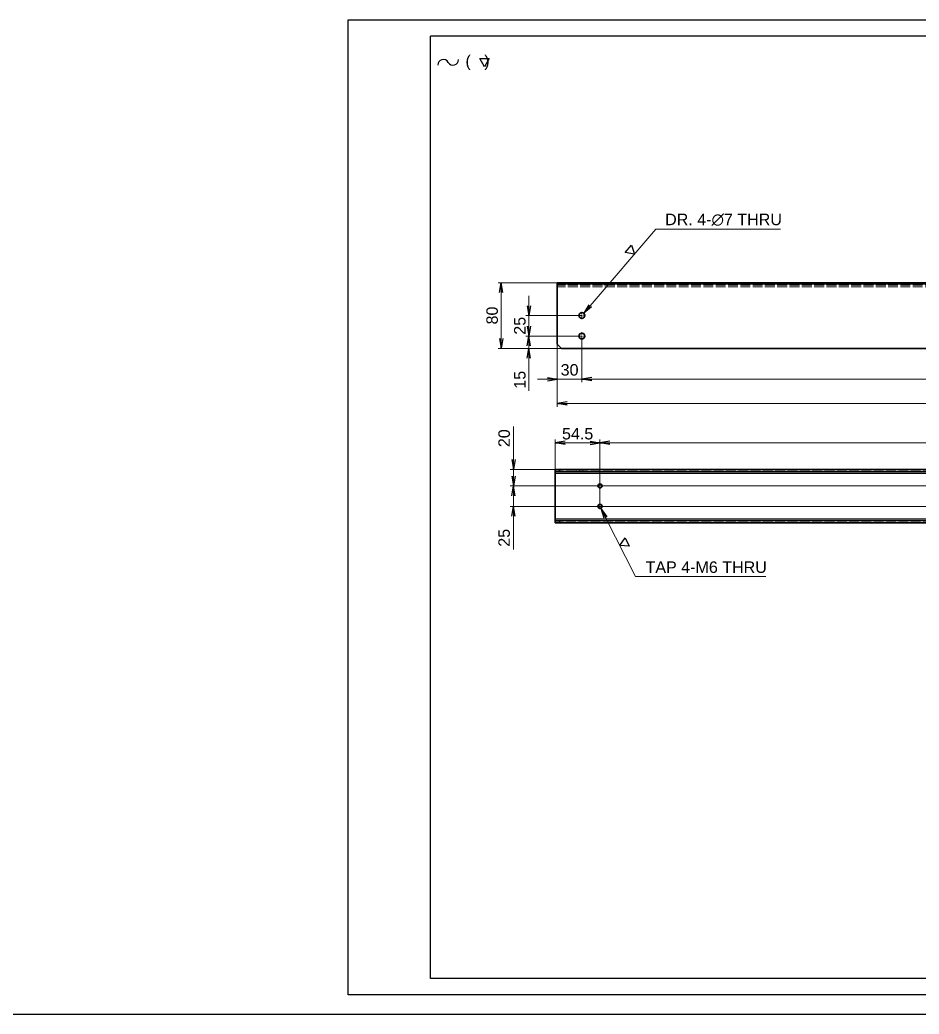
# Model space of a CAD drawing. Header units: millimetres. Extents: x -1727 to 307751, y -105919 to 6637.
# Drawn here: x 1600 to 2695, y -21091 to -19879 of the extents above; entities that cross this region are included whole.
import ezdxf

# ---------------------------------------------------------------- set-up
doc = ezdxf.new("R2010")
doc.units = ezdxf.units.MM
for name, pattern in [('CENTER-HOKUTO', [23, 20, -1, 1, -1]), ('DASHDOT', [18.5, 12, -3, 0.5, -3]), ('DASHED', [15, 12, -3]), ('HIDDEN-HOKUTO', [3.8, 2.5, -1.3])]:
    doc.linetypes.add(name, pattern=pattern)
doc.layers.add('A3', color=7, linetype='Continuous', plot=False)
for name, color, linetype in [('AM_7', 2, 'CENTER-HOKUTO'), ('AM_HID', 1, 'HIDDEN-HOKUTO'), ('AM_VIS', 7, 'Continuous'), ('TITLE_FRAME', 7, 'Continuous'), ('WORD_DIM', 253, 'Continuous')]:
    doc.layers.add(name, color=color, linetype=linetype)
doc.styles.get("Standard").update_dxf_attribs({"font": 'arial.ttf'})
doc.dimstyles.new('STANDARD 1-4', dxfattribs={"dimscale": 4, "dimtxt": 3.5, "dimasz": 3, "dimexe": 1, "dimexo": 0, "dimgap": 1, "dimtad": 3, "dimdsep": 46, "dimtxsty": 'Standard', "dimblk1": 'OPEN', "dimblk2": 'OPEN', "dimsah": 1, "dimcen": 0, "dimclrd": 256, "dimclre": 256, "dimclrt": 3, "dimazin": 2, "dimtfac": 1, "dimtmove": 0, "dimatfit": 3, "dimldrblk": 'OPEN', "dimfxl": 0, "dimtolj": 1, "dimtzin": 0, "dimlwd": 13, "dimlwe": 13, "dimarcsym": 0})
doc.dimstyles.new('STANDARD 1-4$3', dxfattribs={"dimscale": 4, "dimtxt": 3.5, "dimasz": 3, "dimexe": 1, "dimexo": 0, "dimgap": 1, "dimtad": 3, "dimtoh": 1, "dimdsep": 46, "dimtxsty": 'Standard', "dimblk1": 'OPEN', "dimblk2": 'OPEN', "dimsah": 1, "dimcen": 0, "dimclrd": 256, "dimclre": 256, "dimclrt": 3, "dimazin": 2, "dimtfac": 1, "dimtmove": 0, "dimatfit": 3, "dimldrblk": 'OPEN', "dimfxl": 0, "dimtolj": 1, "dimtzin": 0, "dimlwd": 13, "dimlwe": 13, "dimarcsym": 0})

# ---------------------------------------------------------------- blocks, each defined once
blk = doc.blocks.new('_OPEN')
at = {"color": 0}
for p, q in [((-1, 0.17), (0, 0)), ((-1, -0.17), (0, 0)), ((0, 0), (-1, 0))]:
    blk.add_line(p, q, dxfattribs=at)
blk = doc.blocks.new('*D638')
at = {"layer": 'DEFPOINTS', "color": 0, "linetype": 'Continuous', "transparency": 16777216}
for p in [(3359.2, -20264.7), (2254.2, -20269.6), (3359.2, -20346.6)]:
    blk.add_point(p, dxfattribs=at)
at = {"layer": 'WORD_DIM', "linetype": 'Continuous', "lineweight": 13, "transparency": 16777216}
for p, q in [((3359.2, -20264.7), (3359.2, -20350.6)), ((2254.2, -20269.6), (2254.2, -20350.6)), ((2266.2, -20346.6), (3347.2, -20346.6))]:
    blk.add_line(p, q, dxfattribs=at)
at = {"layer": 'WORD_DIM', "linetype": 'Continuous', "lineweight": 13, "transparency": 16777216, "xscale": 12, "yscale": 12, "zscale": 12, "rotation": 180}
blk.add_blockref('_OPEN', (2254.2, -20346.6), dxfattribs=at)
at = {"layer": 'WORD_DIM', "linetype": 'Continuous', "lineweight": 13, "transparency": 16777216, "xscale": 12, "yscale": 12, "zscale": 12}
blk.add_blockref('_OPEN', (3359.2, -20346.6), dxfattribs=at)
at = {"layer": 'WORD_DIM', "color": 3, "linetype": 'Continuous', "transparency": 16777216, "insert": (2806.7, -20335.5), "char_height": 14, "attachment_point": 5}
blk.add_mtext('\\A1;1105', dxfattribs=at)
blk = doc.blocks.new('*D639')
at = {"layer": 'DEFPOINTS', "color": 0, "linetype": 'Continuous', "transparency": 16777216}
for p in [(2254.2, -20199.5), (2186, -20279.5), (2259.2, -20279.5)]:
    blk.add_point(p, dxfattribs=at)
at = {"layer": 'WORD_DIM', "linetype": 'Continuous', "lineweight": 13, "transparency": 16777216}
for p, q in [((2254.2, -20199.5), (2182, -20199.5)), ((2186, -20211.5), (2186, -20267.5)), ((2259.2, -20279.5), (2182, -20279.5))]:
    blk.add_line(p, q, dxfattribs=at)
at = {"layer": 'WORD_DIM', "linetype": 'Continuous', "lineweight": 13, "transparency": 16777216, "xscale": 12, "yscale": 12, "zscale": 12}
for p, rotation in [((2186, -20199.5), 90), ((2186, -20279.5), 270)]:
    blk.add_blockref('_OPEN', p, dxfattribs=dict(at, rotation=rotation))
at = {"layer": 'WORD_DIM', "color": 3, "linetype": 'Continuous', "transparency": 16777216, "insert": (2174.9, -20239.5), "char_height": 14, "attachment_point": 5, "rotation": 90}
blk.add_mtext('\\A1;80', dxfattribs=at)
blk = doc.blocks.new('*D640')
at = {"layer": 'DEFPOINTS', "color": 0, "linetype": 'Continuous', "transparency": 16777216}
for p in [(2284.2, -20264.5), (2254.2, -20274.5), (2284.2, -20316.9)]:
    blk.add_point(p, dxfattribs=at)
at = {"layer": 'WORD_DIM', "linetype": 'Continuous', "lineweight": 13, "transparency": 16777216}
for p, q in [((2284.2, -20264.5), (2284.2, -20320.9)), ((2254.2, -20274.5), (2254.2, -20320.9)), ((2242.2, -20316.9), (2230.2, -20316.9)), ((2254.2, -20316.9), (2284.2, -20316.9)), ((2296.2, -20316.9), (2308.2, -20316.9))]:
    blk.add_line(p, q, dxfattribs=at)
at = {"layer": 'WORD_DIM', "linetype": 'Continuous', "lineweight": 13, "transparency": 16777216, "xscale": 12, "yscale": 12, "zscale": 12}
blk.add_blockref('_OPEN', (2254.2, -20316.9), dxfattribs=at)
at = {"layer": 'WORD_DIM', "linetype": 'Continuous', "lineweight": 13, "transparency": 16777216, "xscale": 12, "yscale": 12, "zscale": 12, "rotation": 180}
blk.add_blockref('_OPEN', (2284.2, -20316.9), dxfattribs=at)
at = {"layer": 'WORD_DIM', "color": 3, "linetype": 'Continuous', "transparency": 16777216, "insert": (2269.2, -20305.8), "char_height": 14, "attachment_point": 5}
blk.add_mtext('\\A1;30', dxfattribs=at)
blk = doc.blocks.new('*D641')
at = {"layer": 'DEFPOINTS', "color": 0, "linetype": 'Continuous', "transparency": 16777216}
for p in [(2219.7, -20239.5), (2284.2, -20239.5), (2284.2, -20264.5)]:
    blk.add_point(p, dxfattribs=at)
at = {"layer": 'WORD_DIM', "linetype": 'Continuous', "lineweight": 13, "transparency": 16777216}
for p, q in [((2219.7, -20227.5), (2219.7, -20215.5)), ((2284.2, -20239.5), (2215.7, -20239.5)), ((2219.7, -20264.5), (2219.7, -20239.5)), ((2284.2, -20264.5), (2215.7, -20264.5)), ((2219.7, -20276.5), (2219.7, -20288.5))]:
    blk.add_line(p, q, dxfattribs=at)
at = {"layer": 'WORD_DIM', "linetype": 'Continuous', "lineweight": 13, "transparency": 16777216, "xscale": 12, "yscale": 12, "zscale": 12}
for p, rotation in [((2219.7, -20239.5), 270), ((2219.7, -20264.5), 90)]:
    blk.add_blockref('_OPEN', p, dxfattribs=dict(at, rotation=rotation))
at = {"layer": 'WORD_DIM', "color": 3, "linetype": 'Continuous', "transparency": 16777216, "insert": (2208.6, -20252), "char_height": 14, "attachment_point": 5, "rotation": 90}
blk.add_mtext('\\A1;25', dxfattribs=at)
blk = doc.blocks.new('*D642')
at = {"layer": 'DEFPOINTS', "color": 0, "linetype": 'Continuous', "transparency": 16777216}
for p in [(2219.7, -20264.5), (2284.2, -20264.5), (2259.2, -20279.5)]:
    blk.add_point(p, dxfattribs=at)
at = {"layer": 'WORD_DIM', "linetype": 'Continuous', "lineweight": 13, "transparency": 16777216}
for p, q in [((2219.7, -20252.5), (2219.7, -20240.5)), ((2284.2, -20264.5), (2215.7, -20264.5)), ((2219.7, -20264.5), (2219.7, -20279.5)), ((2259.2, -20279.5), (2215.7, -20279.5)), ((2219.7, -20291.5), (2219.7, -20331.2))]:
    blk.add_line(p, q, dxfattribs=at)
at = {"layer": 'WORD_DIM', "linetype": 'Continuous', "lineweight": 13, "transparency": 16777216, "xscale": 12, "yscale": 12, "zscale": 12}
for p, rotation in [((2219.7, -20264.5), 270), ((2219.7, -20279.5), 90)]:
    blk.add_blockref('_OPEN', p, dxfattribs=dict(at, rotation=rotation))
at = {"layer": 'WORD_DIM', "color": 3, "linetype": 'Continuous', "transparency": 16777216, "insert": (2208.6, -20317.8), "char_height": 14, "attachment_point": 5, "rotation": 90}
blk.add_mtext('\\A1;15', dxfattribs=at)
blk = doc.blocks.new('*D643')
at = {"layer": 'DEFPOINTS', "color": 0, "linetype": 'Continuous', "transparency": 16777216}
for p in [(2284.2, -20264.5), (3329.2, -20264.5), (3329.2, -20316.9)]:
    blk.add_point(p, dxfattribs=at)
at = {"layer": 'WORD_DIM', "linetype": 'Continuous', "lineweight": 13, "transparency": 16777216}
for p, q in [((2284.2, -20264.5), (2284.2, -20320.9)), ((3329.2, -20264.5), (3329.2, -20320.9)), ((2296.2, -20316.9), (3317.2, -20316.9))]:
    blk.add_line(p, q, dxfattribs=at)
at = {"layer": 'WORD_DIM', "linetype": 'Continuous', "lineweight": 13, "transparency": 16777216, "xscale": 12, "yscale": 12, "zscale": 12, "rotation": 180}
blk.add_blockref('_OPEN', (2284.2, -20316.9), dxfattribs=at)
at = {"layer": 'WORD_DIM', "linetype": 'Continuous', "lineweight": 13, "transparency": 16777216, "xscale": 12, "yscale": 12, "zscale": 12}
blk.add_blockref('_OPEN', (3329.2, -20316.9), dxfattribs=at)
at = {"layer": 'WORD_DIM', "color": 3, "linetype": 'Continuous', "transparency": 16777216, "insert": (2806.7, -20305.8), "char_height": 14, "attachment_point": 5}
blk.add_mtext('\\A1;1045', dxfattribs=at)
blk = doc.blocks.new('*D644')
at = {"layer": 'DEFPOINTS', "color": 0, "linetype": 'Continuous', "ltscale": 5, "transparency": 16777216}
for p in [(2286.5, -20236.8), (2281.9, -20242.1)]:
    blk.add_point(p, dxfattribs=at)
at = {"layer": 'WORD_DIM', "linetype": 'Continuous', "lineweight": 13, "ltscale": 5, "transparency": 16777216}
for p, q in [((2374.3, -20134.4), (2294.3, -20227.7)), ((2526.3, -20134.4), (2374.3, -20134.4))]:
    blk.add_line(p, q, dxfattribs=at)
at = {"layer": 'WORD_DIM', "linetype": 'Continuous', "lineweight": 13, "ltscale": 5, "transparency": 16777216, "xscale": 12, "yscale": 12, "zscale": 12, "rotation": 229.3810678515819}
blk.add_blockref('_OPEN', (2286.5, -20236.8), dxfattribs=at)
at = {"layer": 'WORD_DIM', "color": 3, "linetype": 'Continuous', "ltscale": 5, "transparency": 16777216, "insert": (2456.7, -20122.9), "char_height": 14, "attachment_point": 5}
blk.add_mtext('\\A1;DR. 4-∅7 THRU', dxfattribs=at)
blk = doc.blocks.new('shiage1')
at = {"layer": 'WORD_DIM', "color": 3, "linetype": 'Continuous'}
for p, q in [((0, 0), (-1.44, 2.5)), ((-1.44, 2.5), (1.44, 2.5)), ((1.44, 2.5), (0, 0))]:
    blk.add_line(p, q, dxfattribs=at)
blk = doc.blocks.new('*D645')
at = {"layer": 'DEFPOINTS', "color": 0, "linetype": 'Continuous', "ltscale": 5, "transparency": 16777216}
for p in [(2251.7, -20394.7), (2251.7, -20427.1), (2306.2, -20472.1)]:
    blk.add_point(p, dxfattribs=at)
at = {"layer": 'WORD_DIM', "linetype": 'Continuous', "lineweight": 13, "ltscale": 5, "transparency": 16777216}
for p, q in [((2251.7, -20427.1), (2251.7, -20390.7)), ((2294.2, -20394.7), (2263.7, -20394.7)), ((2306.2, -20472.1), (2306.2, -20390.7))]:
    blk.add_line(p, q, dxfattribs=at)
at = {"layer": 'WORD_DIM', "linetype": 'Continuous', "lineweight": 13, "ltscale": 5, "transparency": 16777216, "xscale": 12, "yscale": 12, "zscale": 12, "rotation": 180}
blk.add_blockref('_OPEN', (2251.7, -20394.7), dxfattribs=at)
at = {"layer": 'WORD_DIM', "linetype": 'Continuous', "lineweight": 13, "ltscale": 5, "transparency": 16777216, "xscale": 12, "yscale": 12, "zscale": 12}
blk.add_blockref('_OPEN', (2306.2, -20394.7), dxfattribs=at)
at = {"layer": 'WORD_DIM', "color": 3, "linetype": 'Continuous', "ltscale": 5, "transparency": 16777216, "insert": (2279, -20383.6), "char_height": 14, "attachment_point": 5}
blk.add_mtext('\\A1;54.5', dxfattribs=at)
blk = doc.blocks.new('*D646')
at = {"layer": 'DEFPOINTS', "color": 0, "linetype": 'Continuous', "ltscale": 5, "transparency": 16777216}
for p in [(3283.2, -20394.7), (2306.2, -20472.1), (3283.2, -20472.1)]:
    blk.add_point(p, dxfattribs=at)
at = {"layer": 'WORD_DIM', "linetype": 'Continuous', "lineweight": 13, "ltscale": 5, "transparency": 16777216}
for p, q in [((2306.2, -20472.1), (2306.2, -20390.7)), ((2318.2, -20394.7), (3271.2, -20394.7)), ((3283.2, -20472.1), (3283.2, -20390.7))]:
    blk.add_line(p, q, dxfattribs=at)
at = {"layer": 'WORD_DIM', "linetype": 'Continuous', "lineweight": 13, "ltscale": 5, "transparency": 16777216, "xscale": 12, "yscale": 12, "zscale": 12, "rotation": 180}
blk.add_blockref('_OPEN', (2306.2, -20394.7), dxfattribs=at)
at = {"layer": 'WORD_DIM', "linetype": 'Continuous', "lineweight": 13, "ltscale": 5, "transparency": 16777216, "xscale": 12, "yscale": 12, "zscale": 12}
blk.add_blockref('_OPEN', (3283.2, -20394.7), dxfattribs=at)
at = {"layer": 'WORD_DIM', "color": 3, "linetype": 'Continuous', "ltscale": 5, "transparency": 16777216, "insert": (2794.7, -20383.6), "char_height": 14, "attachment_point": 5}
blk.add_mtext('\\A1;977', dxfattribs=at)
blk = doc.blocks.new('*D647')
at = {"layer": 'DEFPOINTS', "color": 0, "linetype": 'Continuous', "ltscale": 5, "transparency": 16777216}
for p in [(2200.7, -20427.1), (2251.7, -20427.1), (3283.2, -20447.1)]:
    blk.add_point(p, dxfattribs=at)
at = {"layer": 'WORD_DIM', "linetype": 'Continuous', "lineweight": 13, "ltscale": 5, "transparency": 16777216}
for p, q in [((2200.7, -20415.1), (2200.7, -20374.8)), ((2251.7, -20427.1), (2196.7, -20427.1)), ((2200.7, -20447.1), (2200.7, -20427.1)), ((3283.2, -20447.1), (2196.7, -20447.1)), ((2200.7, -20459.1), (2200.7, -20471.1))]:
    blk.add_line(p, q, dxfattribs=at)
at = {"layer": 'WORD_DIM', "linetype": 'Continuous', "lineweight": 13, "ltscale": 5, "transparency": 16777216, "xscale": 12, "yscale": 12, "zscale": 12}
for p, rotation in [((2200.7, -20427.1), 270), ((2200.7, -20447.1), 90)]:
    blk.add_blockref('_OPEN', p, dxfattribs=dict(at, rotation=rotation))
at = {"layer": 'WORD_DIM', "color": 3, "linetype": 'Continuous', "ltscale": 5, "transparency": 16777216, "insert": (2189.5, -20389), "char_height": 14, "attachment_point": 5, "rotation": 90}
blk.add_mtext('\\A1;20', dxfattribs=at)
blk = doc.blocks.new('*D648')
at = {"layer": 'DEFPOINTS', "color": 0, "linetype": 'Continuous', "ltscale": 5, "transparency": 16777216}
for p in [(3283.2, -20447.1), (2200.7, -20472.1), (3283.2, -20472.1)]:
    blk.add_point(p, dxfattribs=at)
at = {"layer": 'WORD_DIM', "linetype": 'Continuous', "lineweight": 13, "ltscale": 5, "transparency": 16777216}
for p, q in [((2200.7, -20435.1), (2200.7, -20423.1)), ((3283.2, -20447.1), (2196.7, -20447.1)), ((2200.7, -20447.1), (2200.7, -20472.1)), ((3283.2, -20472.1), (2196.7, -20472.1)), ((2200.7, -20484.1), (2200.7, -20524.5))]:
    blk.add_line(p, q, dxfattribs=at)
at = {"layer": 'WORD_DIM', "linetype": 'Continuous', "lineweight": 13, "ltscale": 5, "transparency": 16777216, "xscale": 12, "yscale": 12, "zscale": 12}
for p, rotation in [((2200.7, -20447.1), 270), ((2200.7, -20472.1), 90)]:
    blk.add_blockref('_OPEN', p, dxfattribs=dict(at, rotation=rotation))
at = {"layer": 'WORD_DIM', "color": 3, "linetype": 'Continuous', "ltscale": 5, "transparency": 16777216, "insert": (2189.5, -20510.3), "char_height": 14, "attachment_point": 5, "rotation": 90}
blk.add_mtext('\\A1;25', dxfattribs=at)
blk = doc.blocks.new('*D649')
at = {"layer": 'DEFPOINTS', "color": 0, "linetype": 'Continuous', "ltscale": 5, "transparency": 16777216}
for p in [(2304.9, -20469.4), (2307.6, -20474.8)]:
    blk.add_point(p, dxfattribs=at)
at = {"layer": 'WORD_DIM', "linetype": 'Continuous', "lineweight": 13, "ltscale": 5, "transparency": 16777216}
for p, q in [((2349.5, -20557.4), (2313, -20485.5)), ((2508.4, -20557.4), (2349.5, -20557.4))]:
    blk.add_line(p, q, dxfattribs=at)
at = {"layer": 'WORD_DIM', "linetype": 'Continuous', "lineweight": 13, "ltscale": 5, "transparency": 16777216, "xscale": 12, "yscale": 12, "zscale": 12, "rotation": 116.9065131277985}
blk.add_blockref('_OPEN', (2307.6, -20474.8), dxfattribs=at)
at = {"layer": 'WORD_DIM', "color": 3, "linetype": 'Continuous', "ltscale": 5, "transparency": 16777216, "insert": (2435.6, -20546.2), "char_height": 14, "attachment_point": 5}
blk.add_mtext('\\A1;TAP 4-M6 THRU', dxfattribs=at)
blk = doc.blocks.new('shiage0')
at = {"layer": 'WORD_DIM', "color": 3, "linetype": 'Continuous'}
for centre, start, end in [((1.69, 0), 30, 180), ((4.61, 1.69), 210, 0)]:
    blk.add_arc(centre, 1.69, start, end, dxfattribs=at)
blk = doc.blocks.new('12')
at = {"layer": 'TITLE_FRAME', "color": 3, "linetype": 'Continuous'}
blk.add_lwpolyline([(20.46, 3.03), (19.01, 5.53), (21.9, 5.53)], close=True, dxfattribs=at)
blk.add_blockref('shiage0', (6.23, 3.56), dxfattribs=at)
blk.add_text('(   )', height=3.5, dxfattribs=at).set_placement((14.64, 3.08))

msp = doc.modelspace()

# ---------------------------------------------------------------- linework, layer by layer
msp.add_line((-591.11251, -21090.61879), (40486.51144, -21090.61879))
at = {"layer": 'A3', "linetype": 'Continuous'}
msp.add_lwpolyline([(1999.6192, -19879.32226), (3679.6192, -19879.32226), (3679.6192, -21067.32226), (1999.6192, -21067.32226)], close=True, dxfattribs=at)
at = {"layer": 'AM_7', "linetype": 'DASHDOT', "lineweight": 13, "ltscale": 0.090015}
msp.add_line((2308.71452, -20199.18004), (2308.71464, -20202.78063), dxfattribs=at)
at = {"layer": 'AM_7', "linetype": 'DASHDOT', "lineweight": 13, "ltscale": 0.227501}
for p, q in [((2288.76457, -20239.48009), (2279.66453, -20239.48009)), ((2288.76457, -20264.48009), (2279.66453, -20264.48009))]:
    msp.add_line(p, q, dxfattribs=at)
at = {"layer": 'AM_7', "linetype": 'DASHDOT', "lineweight": 13, "ltscale": 0.227499}
for p, q in [((2284.21458, -20234.93011), (2284.21458, -20244.03008)), ((2284.21458, -20259.93011), (2284.21458, -20269.03008))]:
    msp.add_line(p, q, dxfattribs=at)
at = {"layer": 'AM_7', "linetype": 'DASHDOT', "lineweight": 13, "ltscale": 0.090027}
msp.add_line((2281.71458, -20426.78535), (2281.71458, -20430.38642), dxfattribs=at)
at = {"layer": 'AM_7', "linetype": 'DASHDOT', "lineweight": 13, "ltscale": 0.159802}
for p, q in [((2306.21464, -20443.88935), (2306.21464, -20450.28144)), ((2309.41069, -20447.08564), (2303.0186, -20447.08564)), ((2306.21458, -20468.88935), (2306.21458, -20475.28144))]:
    msp.add_line(p, q, dxfattribs=at)
at = {"layer": 'AM_7', "linetype": 'DASHDOT', "lineweight": 13, "ltscale": 0.159804}
msp.add_line((2309.41063, -20472.08564), (2303.01848, -20472.08564), dxfattribs=at)
at = {"layer": 'AM_HID', "linetype": 'DASHED', "lineweight": 13}
for p, q in [((3359.21458, -20201.48009), (2254.21458, -20201.48009)), ((3359.21458, -20202.48009), (2254.21458, -20202.48009)), ((3359.21458, -20204.48009), (2254.21458, -20204.48009)), ((3359.21458, -20204.48009), (2254.21458, -20204.48009)), ((3356.71458, -20429.08564), (2251.71458, -20429.08564)), ((3356.71458, -20490.08564), (2251.71458, -20490.08564))]:
    msp.add_line(p, q, dxfattribs=at)
at = {"layer": 'AM_HID', "linetype": 'DASHED', "lineweight": 13, "ltscale": 0.075}
for p, q in [((2306.25603, -20199.48009), (2306.25603, -20202.48009)), ((2306.25615, -20199.48009), (2306.25615, -20202.48009)), ((2311.17308, -20199.48009), (2311.17308, -20202.48009)), ((2311.17314, -20199.48009), (2311.17314, -20202.48009)), ((2278.21458, -20427.08564), (2278.21458, -20430.08564)), ((2278.21458, -20427.08564), (2278.21458, -20430.08564)), ((2285.21458, -20427.08564), (2285.21458, -20430.08564)), ((2285.21458, -20427.08564), (2285.21458, -20430.08564))]:
    msp.add_line(p, q, dxfattribs=at)
at = {"layer": 'AM_VIS', "linetype": 'Continuous'}
for p, q in [((3659.6192, -19899.32226), (2099.6192, -19899.32226)), ((2099.6192, -21047.32226), (2099.6192, -19899.32226)), ((3659.6192, -21047.32226), (2099.6192, -21047.32226))]:
    msp.add_line(p, q, dxfattribs=at)
at = {"layer": 'AM_VIS', "lineweight": 35}
for p, q in [((3359.21458, -20199.48009), (2254.21458, -20199.48009)), ((2254.21458, -20274.48009), (2254.21458, -20201.48009)), ((3354.21458, -20279.48009), (2259.21458, -20279.48009)), ((2251.71458, -20487.08564), (2251.71458, -20432.08564)), ((3351.71458, -20427.08564), (2256.71458, -20427.08564)), ((3351.71458, -20430.08564), (2256.71458, -20430.08564)), ((3351.71458, -20489.08564), (2256.71458, -20489.08564)), ((3351.71458, -20492.08564), (2256.71458, -20492.08564))]:
    msp.add_line(p, q, dxfattribs=at)
at = {"layer": 'AM_VIS', "lineweight": 35, "ltscale": 0.05}
for p, q in [((2254.21458, -20201.48009), (2254.21458, -20199.48009)), ((2251.71458, -20432.08564), (2251.71458, -20430.08564)), ((2251.71458, -20489.08564), (2251.71458, -20487.08564))]:
    msp.add_line(p, q, dxfattribs=at)
at = {"layer": 'AM_VIS', "lineweight": 13}
for p, q in [((3359.21458, -20201.48009), (2254.21458, -20201.48009)), ((3356.71458, -20432.08564), (2251.71458, -20432.08564)), ((3356.71458, -20487.08564), (2251.71458, -20487.08564))]:
    msp.add_line(p, q, dxfattribs=at)
at = {"layer": 'AM_VIS', "lineweight": 35, "ltscale": 0.176777}
msp.add_line((2259.21458, -20279.48009), (2254.21458, -20274.48009), dxfattribs=at)
at = {"layer": 'AM_VIS', "lineweight": 35, "ltscale": 0.125}
for p, q in [((2256.71458, -20427.08564), (2251.71458, -20427.08564)), ((2256.71458, -20430.08564), (2251.71458, -20430.08564)), ((2251.71458, -20489.08564), (2256.71458, -20489.08564)), ((2251.71458, -20492.08564), (2256.71458, -20492.08564))]:
    msp.add_line(p, q, dxfattribs=at)
at = {"layer": 'AM_VIS', "lineweight": 35, "ltscale": 0.075}
for p, q in [((2251.71458, -20430.08564), (2251.71458, -20427.08564)), ((2256.71458, -20430.08564), (2256.71458, -20427.08564)), ((2251.71458, -20492.08564), (2251.71458, -20489.08564)), ((2256.71458, -20492.08564), (2256.71458, -20489.08564))]:
    msp.add_line(p, q, dxfattribs=at)
at = {"layer": 'AM_VIS', "lineweight": 35}
for centre, radius in [((2284.21458, -20239.48009), 3.5), ((2284.21458, -20264.48009), 3.5), ((2306.21464, -20447.08564), 2.4585), ((2306.21458, -20472.08564), 2.4585)]:
    msp.add_circle(centre, radius, dxfattribs=at)

# ---------------------------------------------------------------- block references
at = {"layer": 'WORD_DIM', "color": 4, "linetype": 'Continuous', "ltscale": 5, "xscale": 4, "yscale": 4, "zscale": 4}
msp.add_blockref('12', (2083.79725, -19948.66569), dxfattribs=at)
at = {"layer": 'WORD_DIM', "color": 3, "linetype": 'Continuous', "ltscale": 5}
for p, xscale, yscale, zscale, rotation in [((2348.35257, -20164.69905), 3.999999999987137, 4, 4, 49.38106785148265), ((2330.43809, -20519.81909), 3.999999999999734, 3.999999999999734, 3.999999999999734, 296.9065131277002)]:
    msp.add_blockref('shiage1', p, dxfattribs=dict(at, xscale=xscale, yscale=yscale, zscale=zscale, rotation=rotation))

# ---------------------------------------------------------------- dimensions: what is measured, and where the dimension line sits
at = {"layer": 'WORD_DIM', "linetype": 'Continuous', "ltscale": 5}
for p1, p2, text, picture, middle in [((2281.93599, -20242.13679), (2286.49317, -20236.8234), 'DR. 4-<> THRU', '*D644', (2456.71745, -20134.42554)), ((2304.85697, -20469.41016), (2307.57219, -20474.76063), 'TAP 4-M6 THRU', '*D649', (2435.57195, -20557.392))]:
    dim = msp.add_diameter_dim_2p(p1=p1, p2=p2, text=text, dimstyle='STANDARD 1-4$3', override={"dimtofl": 0}, dxfattribs=at)
    dim.commit()
    dim.dimension.update_dxf_attribs({"geometry": picture, "text_midpoint": middle, "dimtype": 163})
at = {"layer": 'WORD_DIM', "linetype": 'Continuous'}
dim = msp.add_linear_dim(base=(2186.00776, -20279.48113), p1=(2254.21458, -20199.4811), p2=(2259.21458, -20279.48113), angle=90, dimstyle='STANDARD 1-4', dxfattribs=at)
dim.commit()
dim.dimension.update_dxf_attribs({"geometry": '*D639', "text_midpoint": (2174.85974, -20239.48112)})
for base, p1, p2, picture, middle in [((2219.70289, -20239.48009), (2284.21458, -20264.48009), (2284.21458, -20239.48009), '*D641', (2219.70289, -20251.98009)), ((2219.70289, -20264.48009), (2259.21458, -20279.48113), (2284.21458, -20264.48009), '*D642', (2219.70289, -20317.81446))]:
    dim = msp.add_linear_dim(base=base, p1=p1, p2=p2, angle=90, dimstyle='STANDARD 1-4', dxfattribs=at)
    dim.commit()
    dim.dimension.update_dxf_attribs({"geometry": picture, "text_midpoint": middle, "dimtype": 160})
dim = msp.add_linear_dim(base=(2284.21458, -20316.92075), p1=(2254.21458, -20274.48113), p2=(2284.21458, -20264.48009), dimstyle='STANDARD 1-4', dxfattribs=at)
dim.commit()
dim.dimension.update_dxf_attribs({"geometry": '*D640', "text_midpoint": (2269.21458, -20316.92075), "dimtype": 160})
for base, p1, p2, picture, middle in [((3359.21458, -20346.62727), (2254.21458, -20269.59028), (3359.21458, -20264.71658), '*D638', (2806.71458, -20335.47925)), ((3329.21458, -20316.92075), (2284.21458, -20264.48009), (3329.21458, -20264.47768), '*D643', (2806.71458, -20305.77273))]:
    dim = msp.add_linear_dim(base=base, p1=p1, p2=p2, dimstyle='STANDARD 1-4', dxfattribs=at)
    dim.commit()
    dim.dimension.update_dxf_attribs({"geometry": picture, "text_midpoint": middle})
at = {"layer": 'WORD_DIM', "linetype": 'Continuous', "ltscale": 5}
for base, p2, picture, middle in [((2200.69746, -20427.08686), (2251.71458, -20427.08686), '*D647', (2189.54944, -20388.96408)), ((2200.69746, -20472.08539), (3283.21458, -20472.08539), '*D648', (2189.54944, -20510.28458))]:
    dim = msp.add_linear_dim(base=base, p1=(3283.21458, -20447.08539), p2=p2, angle=90, dimstyle='STANDARD 1-4', dxfattribs=at)
    dim.commit()
    dim.dimension.update_dxf_attribs({"geometry": picture, "text_midpoint": middle})
for base, p2, picture, middle in [((2251.71458, -20394.70243), (2251.71458, -20427.08686), '*D645', (2278.96458, -20383.58306)), ((3283.21458, -20394.70243), (3283.21458, -20472.08539), '*D646', (2794.71458, -20383.55441))]:
    dim = msp.add_linear_dim(base=base, p1=(2306.21458, -20472.08539), p2=p2, dimstyle='STANDARD 1-4', dxfattribs=at)
    dim.commit()
    dim.dimension.update_dxf_attribs({"geometry": picture, "text_midpoint": middle})

doc.saveas('drawing.dxf')
